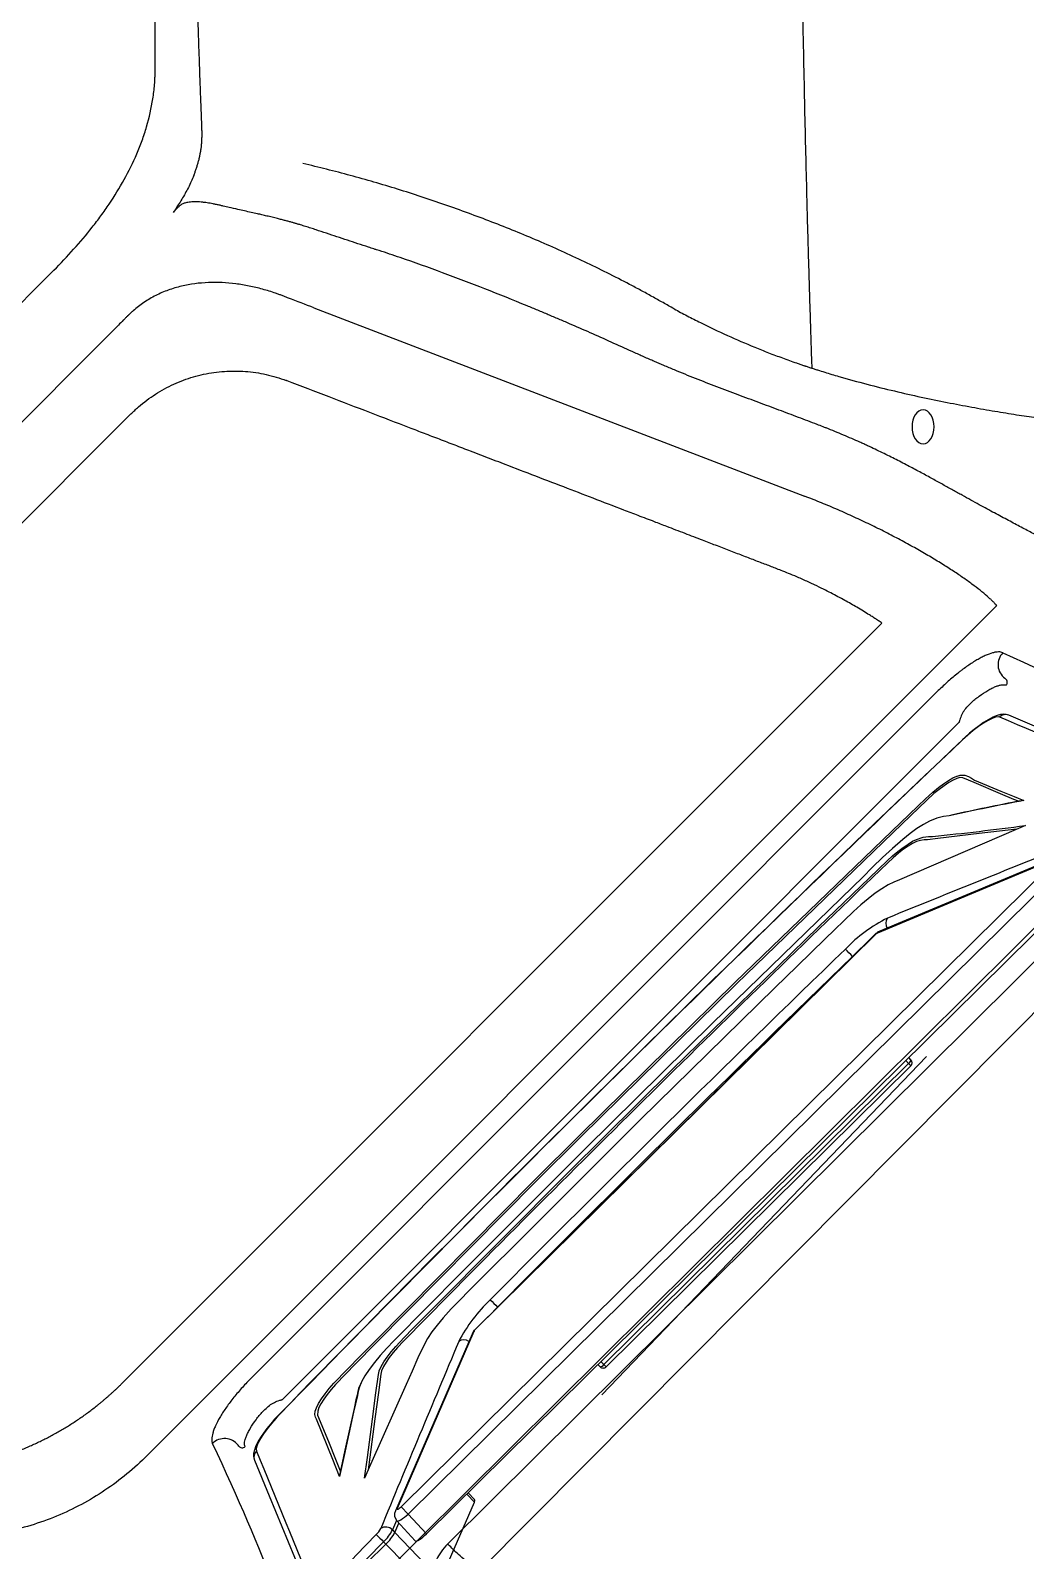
# Model space of a CAD drawing. Extents: x 528 to 612, y 788 to 934.
# Drawn here: x 585.48 to 600.08, y 815.98 to 838.28 of the extents above; entities that cross this region are included whole.
import ezdxf

# ---------------------------------------------------------------- set-up
doc = ezdxf.new("R2010")
doc.units = 0
doc.header["$MEASUREMENT"] = 0
for name, color, linetype in [('1', 4, 'Continuous'), ('BDIM_YELLOW', 2, 'Continuous'), ('Drill', 2, 'Continuous'), ('LIGHT', 1, 'Continuous'), ('Menu', 1, 'Continuous')]:
    doc.layers.add(name, color=color, linetype=linetype)

# ---------------------------------------------------------------- blocks, each defined once
blk = doc.blocks.new('WEIG')
at = {"layer": 'BDIM_YELLOW', "linetype": 'Continuous', "lineweight": 25}
for p, q in [((-0.675, 6.782), (-1.731, 4.159)), ((-0.669, 6.828), (-1.725, 4.206)), ((-0.653, -6.728), (-0.653, 6.727)), ((-0.505, 6.727), (-0.505, -6.728)), ((-0.109, -6.74), (-0.109, 6.74)), ((-1.742, 4.139), (-1.742, -4.139)), ((-1.738, 4.139), (-1.742, 4.139)), ((-1.738, 4.139), (-1.738, -4.139)), ((-1.725, 4.206), (-1.735, 4.18)), ((-1.742, 3.747), (-1.745, 3.661)), ((-1.742, 3.661), (-1.745, 3.661)), ((-0.063, 3.204), (-0.109, 3.204)), ((-0.048, 3.142), (-0.109, 3.142)), ((-0.048, -3.142), (-0.048, 3.142)), ((-0.048, 3.142), (0, 3.142)), ((0, -3.142), (0, 3.142)), ((-0.048, -3.142), (-0.109, -3.142)), ((-0.063, -3.204), (-0.109, -3.204)), ((-0.048, -3.142), (0, -3.142)), ((-1.745, -3.661), (-1.742, -3.744)), ((-1.745, -3.661), (-1.742, -3.661)), ((-1.742, -4.139), (-1.738, -4.139)), ((-1.735, -4.18), (-1.725, -4.206)), ((-1.731, -4.159), (-0.675, -6.782)), ((-1.725, -4.206), (-0.669, -6.828)), ((0.028, -5.882), (-0.109, -5.88)), ((0.055, -5.913), (-0.109, -5.911)), ((0.52, -7.068), (0.055, -5.913)), ((-0.653, -6.728), (-0.505, -6.728)), ((-0.505, -6.728), (-0.109, -6.74)), ((-0.55, -6.915), (-0.153, -6.927)), ((-0.45, -7.053), (-0.505, -6.916)), ((-0.501, -7.053), (-0.45, -7.053)), ((0.52, -7.068), (-0.45, -7.053)), ((-0.421, -7.269), (-0.469, -7.269)), ((-0.421, -8.051), (-0.421, -7.269)), ((0.547, -7.269), (-0.421, -7.269))]:
    blk.add_line(p, q, dxfattribs=at)
at = {"layer": 'BDIM_YELLOW', "linetype": 'Continuous', "lineweight": 25, "flags": 128}
for points in [[(-0.55, 8.636), (-1.076, 8.421), (-2.652, 7.776)], [(-2.652, 7.775), (-2.655, 7.774), (-2.689, 7.755), (-2.718, 7.729), (-2.744, 7.696), (-2.77, 7.652), (-2.796, 7.589), (-2.817, 7.516), (-2.835, 7.439), (-2.849, 7.358), (-2.86, 7.271), (-2.868, 7.182), (-2.873, 7.091), (-2.874, 7.04)], [(-2.726, 7.663), (-2.745, 7.65), (-2.769, 7.619), (-2.791, 7.571), (-2.812, 7.507), (-2.831, 7.431), (-2.846, 7.344), (-2.858, 7.247), (-2.866, 7.145), (-2.871, 7.04)], [(-2.871, 7.04), (-2.874, 7.04), (-2.874, 7.04)], [(-2.551, 6.61), (-2.528, 6.652), (-2.479, 6.703), (-2.429, 6.726), (-2.379, 6.737), (-2.329, 6.751), (-1.94, 6.913), (-1.746, 6.995), (-1.606, 7.055)], [(-1.655, 6.992), (-1.72, 6.964), (-1.916, 6.882), (-2.305, 6.721), (-2.47, 6.653), (-2.47, 6.653), (-2.47, 6.653)], [(-1.33, 6.814), (-1.371, 6.71), (-1.78, 5.665), (-2.061, 4.938), (-2.092, 4.857), (-2.122, 4.769), (-2.148, 4.665), (-2.17, 4.547), (-2.186, 4.417), (-2.198, 4.277), (-2.203, 4.133), (-2.211, 3.556), (-2.214, 2.98), (-2.218, 2.524), (-2.226, -0.234), (-2.218, -2.386), (-2.207, -3.793), (-2.206, -3.978), (-2.203, -4.162), (-2.193, -4.342), (-2.179, -4.477), (-2.161, -4.602), (-2.138, -4.713), (-2.111, -4.806), (-2.034, -5.015), (-1.956, -5.213), (-1.878, -5.411), (-1.41, -6.611), (-1.33, -6.814)], [(-2.537, -6.638), (-2.56, -6.589), (-2.581, -6.524), (-2.599, -6.446), (-2.615, -6.356), (-2.627, -6.258), (-2.635, -6.154), (-2.645, -5.874), (-2.648, -5.592), (-2.651, -5.309), (-2.687, -1.966), (-2.691, -1.03), (-2.686, 2.166), (-2.65, 5.361), (-2.641, 5.892), (-2.639, 6.044), (-2.632, 6.194), (-2.623, 6.296), (-2.61, 6.39), (-2.593, 6.475), (-2.574, 6.548), (-2.552, 6.608), (-2.551, 6.61)], [(-2.47, 6.653), (-2.47, 6.653), (-2.505, 6.623), (-2.528, 6.582), (-2.549, 6.525), (-2.568, 6.456), (-2.584, 6.374), (-2.596, 6.285), (-2.605, 6.187), (-2.61, 6.041), (-2.613, 5.892), (-2.621, 5.36), (-2.657, 2.165), (-2.663, -1.03), (-2.659, -1.966), (-2.622, -5.309), (-2.615, -5.729), (-2.613, -5.94), (-2.607, -6.149), (-2.6, -6.247), (-2.589, -6.342), (-2.574, -6.426), (-2.556, -6.502), (-2.536, -6.562), (-2.513, -6.61), (-2.47, -6.653), (-2.47, -6.653)], [(-1.379, 6.688), (-1.536, 6.486), (-1.723, 6.246), (-2.096, 5.768), (-2.19, 5.646), (-2.222, 5.608), (-2.254, 5.567), (-2.285, 5.509), (-2.305, 5.451), (-2.323, 5.378), (-2.337, 5.297), (-2.348, 5.204), (-2.356, 5.102), (-2.358, 4.993), (-2.358, 4.993), (-2.358, 4.993)], [(-2.205, 6.137), (-2.216, 6.12), (-2.267, 6.049), (-2.317, 5.965), (-2.364, 5.855), (-2.391, 5.761), (-2.415, 5.65), (-2.434, 5.525), (-2.448, 5.388), (-2.46, 5.192), (-2.466, 4.992), (-2.468, 4.788), (-2.468, 4.585), (-2.469, 4.382), (-2.492, 1.507), (-2.493, -1.104), (-2.477, -3.715), (-2.461, -5.093), (-2.457, -5.239), (-2.449, -5.383), (-2.435, -5.518), (-2.416, -5.644), (-2.393, -5.755), (-2.366, -5.849), (-2.359, -5.866)], [(-2.295, -5.557), (-2.297, -5.554), (-2.323, -5.486), (-2.343, -5.413), (-2.359, -5.327), (-2.372, -5.232), (-2.381, -5.13), (-2.39, -4.949), (-2.393, -4.765), (-2.394, -4.579), (-2.395, -4.395), (-2.421, -1.512), (-2.424, 0.609), (-2.405, 3.608), (-2.392, 4.648), (-2.387, 5.008), (-2.382, 5.113), (-2.374, 5.215), (-2.362, 5.31), (-2.346, 5.397), (-2.328, 5.472), (-2.306, 5.534), (-2.261, 5.624), (-2.214, 5.688), (-2.172, 5.733)], [(-2.358, -4.993), (-2.358, -4.993), (-2.355, -5.123), (-2.347, -5.219), (-2.335, -5.312), (-2.32, -5.392), (-2.301, -5.463), (-2.276, -5.528), (-2.247, -5.573), (-2.082, -5.785), (-1.842, -6.093), (-1.494, -6.54), (-1.38, -6.688)], [(-1.33, -6.814), (-1.517, -6.569), (-1.864, -6.122), (-2.103, -5.814), (-2.268, -5.601), (-2.295, -5.557)], [(-2.359, -5.866), (-2.334, -5.925), (-2.301, -5.983), (-2.267, -6.034), (-2.13, -6.248), (-1.779, -6.792), (-1.606, -7.055)], [(-2.357, -5.878), (-2.351, -5.897), (-2.327, -5.949), (-2.303, -5.991), (-2.274, -6.035), (-2.234, -6.096), (-2.164, -6.205), (-1.826, -6.73), (-1.631, -7.027)], [(0.055, -5.913), (0.042, -5.89), (0.028, -5.882)], [(-1.606, -7.055), (-1.849, -6.951), (-2.439, -6.706), (-2.472, -6.694), (-2.505, -6.677), (-2.537, -6.638)], [(-2.47, -6.653), (-2.47, -6.653), (-2.083, -6.812), (-1.825, -6.92), (-1.654, -6.992)], [(-2.874, -7.04), (-2.874, -7.053), (-2.87, -7.145), (-2.863, -7.234), (-2.854, -7.321), (-2.841, -7.403), (-2.826, -7.48), (-2.808, -7.551), (-2.786, -7.615), (-2.758, -7.674), (-2.729, -7.718), (-2.699, -7.747), (-2.666, -7.769), (-2.651, -7.775)], [(-2.871, -7.04), (-2.874, -7.04), (-2.874, -7.04)], [(-2.871, -7.04), (-2.868, -7.119), (-2.861, -7.222), (-2.85, -7.32), (-2.835, -7.41), (-2.817, -7.489), (-2.797, -7.556), (-2.775, -7.608), (-2.751, -7.644), (-2.726, -7.663)], [(-2.652, -7.776), (-2.127, -7.991), (-0.55, -8.636)]]:
    blk.add_lwpolyline(points, dxfattribs=at)
at = {"layer": 'BDIM_YELLOW', "linetype": 'Continuous', "lineweight": 25}
for centre, radius, start, end in [((-2.606, 7.664), 0.121, 112.5974, 180.7823), ((356.19, 0), 359.133, 178.87671, 181.12329), ((356.192, 0), 359.132, 178.87669, 181.12331), ((30.993, -14.852), 39.276, 146.0979, 147.6967), ((50.882, -27.605), 62.905, 146.59636, 147.54867), ((-1.52, 6.964), 0.125, 133.5213, 150.9652), ((-34.999, 32.189), 42.161, 321.1334, 322.9969), ((332.554, 0), 334.949, 179.14592, 180.85408), ((0.401, 3.715), 2.297, 162.1283, 181.3239), ((-1.656, 4.443), 0.131, 189.9555, 258.7397), ((-1.617, 4.139), 0.125, 160.7197, 180), ((-1.655, 4.152), 0.0846, 160.8888, 189.2094), ((-1.297, 3.985), 0.468, 158.1199, 160.7724), ((-1.64, 4.172), 0.0914, 158.2262, 188.0451), ((357.222, 0), 359.136, 179.41573, 180.58427), ((-2.037, -21.25), 24.912, 89.3278, 89.6743), ((357.226, 0), 358.989, 179.4157, 180.5843), ((-0.063, 3.142), 0.0625, 0, 90), ((-0.126, 3.157), 0.0795, 349.2818, 36.8909), ((-0.063, -3.142), 0.0625, 270, 0), ((-0.126, -3.157), 0.0795, 323.1118, 10.7165), ((0.365, -3.721), 2.261, 178.5195, 198.0283), ((-2.037, 21.32), 24.982, 270.3258, 270.6712), ((-1.617, -4.139), 0.125, 180, 199.2803), ((-1.655, -4.152), 0.0845, 170.7767, 199.2377), ((-1.297, -3.985), 0.467, 199.2276, 201.8844), ((-1.64, -4.172), 0.0914, 171.9549, 201.7734), ((-1.656, -4.443), 0.131, 101.2615, 170.0439), ((-0.585, -6.794), 0.0913, 171.9528, 201.77), ((-0.551, -6.79), 0.124, 198.0836, 270.5594), ((-1.523, -6.967), 0.121, 208.8807, 226.6901), ((-0.503, -7.189), 0.136, 88.8864, 169.429), ((-1.123, -7.253), 0.654, 358.5774, 17.8407), ((-1.076, -7.247), 0.655, 358.049, 17.2396), ((-0.949, -7.267), 0.329, 359.1757, 18.3636), ((-0.76, 5.19), 12.463, 270.6437, 271.3362), ((358.556, 0.003), 359.25, 181.16031, 181.34008), ((359.088, 0.014), 359.631, 181.16041, 181.33992), ((-2.606, -7.665), 0.121, 179.2014, 247.4195)]:
    blk.add_arc(centre, radius, start, end, dxfattribs=at)
for centre, major_axis, ratio, start_param, end_param in [((318.368, 0), (-910.219, -329.734), 0.126611, 5.02422, 5.026684), ((336.133, 0), (-317.661, -277.901), 0.666132, 5.342658, 5.350514), ((336.133, 0), (-317.661, 277.901), 0.666132, 0.932672, 0.940527), ((-0.668, -6.727), (0, -0.0625), 0.232392, 5.759557, 7.853424), ((-0.546, -6.727), (-0.004, -0.187), 0.221083, 6.279441, 7.85837), ((-0.153, -6.74), (0, -0.188), 0.232392, 6.275961, 7.853424), ((336.147, 0.108), (-317.583, 277.807), 0.666037, 0.940153, 0.94055), ((318.368, 0), (-910.219, 329.734), 0.126611, 1.256501, 1.258965)]:
    blk.add_ellipse(centre, major_axis=major_axis, ratio=ratio, start_param=start_param, end_param=end_param, dxfattribs=at)
blk = doc.blocks.new('2018 LL Filter Lid')
at = {"layer": '1', "linetype": 'Continuous', "lineweight": 25}
for p, q in [((-6.876, -0.05), (6.876, 0.05)), ((-6.89, -0.561), (6.916, -0.561)), ((-8.498, -0.912), (8.524, -0.912))]:
    blk.add_line(p, q, dxfattribs=at)
for points, knots in [([(-7.358, 0.117), (-7.509, 0.973), (-7.66, 1.829), (-7.849, 2.899), (-7.887, 3.113), (-7.943, 3.434), (-7.962, 3.541), (-8, 3.755), (-8.019, 3.861), (-8.042, 3.995), (-8.047, 4.022), (-8.054, 4.062), (-8.056, 4.075), (-8.061, 4.102), (-8.064, 4.116), (-8.07, 4.156), (-8.073, 4.183), (-8.074, 4.237), (-8.074, 4.264), (-8.069, 4.317), (-8.065, 4.344), (-8.056, 4.384), (-8.052, 4.397), (-8.045, 4.423), (-8.041, 4.436), (-8.018, 4.499), (-7.994, 4.547), (-7.949, 4.615), (-7.932, 4.637), (-7.906, 4.667), (-7.897, 4.677), (-7.878, 4.696), (-7.868, 4.706), (-7.84, 4.734), (-7.821, 4.753), (-7.783, 4.791), (-7.764, 4.81), (-7.669, 4.905), (-7.593, 4.981), (-7.212, 5.362), (-6.908, 5.666), (-6.3, 6.274), (-5.995, 6.578), (-5.615, 6.959), (-5.539, 7.035), (-5.444, 7.13), (-5.425, 7.149), (-5.387, 7.187), (-5.368, 7.206), (-5.34, 7.234), (-5.33, 7.244), (-5.311, 7.263), (-5.301, 7.272), (-5.271, 7.299), (-5.25, 7.315), (-5.216, 7.338), (-5.205, 7.346), (-5.182, 7.359), (-5.17, 7.366), (-5.134, 7.385), (-5.11, 7.396), (-5.06, 7.415), (-5.034, 7.423), (-4.982, 7.435), (-4.955, 7.44), (-4.915, 7.445), (-4.902, 7.446), (-4.875, 7.447), (-4.862, 7.447), (-4.822, 7.447), (-4.795, 7.447), (-4.715, 7.447), (-4.661, 7.447), (-4.394, 7.447), (-4.18, 7.447), (-3.752, 7.447), (-3.538, 7.447), (-1.614, 7.447), (0.097, 7.447), (2.236, 7.447), (2.664, 7.447), (3.52, 7.447), (3.947, 7.447), (4.482, 7.447), (4.589, 7.447), (4.749, 7.447), (4.803, 7.447), (4.87, 7.447), (4.883, 7.447), (4.91, 7.447), (4.923, 7.446), (4.95, 7.444), (4.963, 7.442), (4.99, 7.438), (5.003, 7.436), (5.068, 7.422), (5.118, 7.405), (5.178, 7.376), (5.19, 7.37), (5.213, 7.357), (5.225, 7.35), (5.258, 7.328), (5.28, 7.312), (5.31, 7.287), (5.32, 7.278), (5.34, 7.26), (5.349, 7.251), (5.378, 7.223), (5.397, 7.204), (5.453, 7.147), (5.491, 7.109), (5.832, 6.768), (6.135, 6.465), (6.438, 6.162)], [0, 0, 0, 0, 0.125, 0.125, 0.15625, 0.15625, 0.171875, 0.171875, 0.1875, 0.1875, 0.191406, 0.191406, 0.193359, 0.193359, 0.195312, 0.195312, 0.199219, 0.199219, 0.203125, 0.203125, 0.207031, 0.207031, 0.208984, 0.208984, 0.210937, 0.210937, 0.21875, 0.21875, 0.222656, 0.222656, 0.224609, 0.224609, 0.226562, 0.226562, 0.230469, 0.230469, 0.234375, 0.234375, 0.25, 0.25, 0.3125, 0.3125, 0.375, 0.375, 0.390625, 0.390625, 0.394531, 0.394531, 0.398437, 0.398437, 0.400391, 0.400391, 0.402344, 0.402344, 0.40625, 0.40625, 0.408203, 0.408203, 0.410156, 0.410156, 0.414062, 0.414062, 0.417969, 0.417969, 0.421875, 0.421875, 0.423828, 0.423828, 0.425781, 0.425781, 0.429687, 0.429687, 0.4375, 0.4375, 0.46875, 0.46875, 0.5, 0.5, 0.75, 0.75, 0.8125, 0.8125, 0.875, 0.875, 0.890625, 0.890625, 0.898437, 0.898437, 0.900391, 0.900391, 0.902344, 0.902344, 0.904297, 0.904297, 0.90625, 0.90625, 0.914062, 0.914062, 0.916016, 0.916016, 0.917969, 0.917969, 0.921875, 0.921875, 0.923828, 0.923828, 0.925781, 0.925781, 0.929687, 0.929687, 0.9375, 0.9375, 1, 1, 1, 1]), ([(6.269, 5.994), (5.95, 6.313), (5.631, 6.632), (5.292, 6.971), (5.262, 7), (5.227, 7.035), (5.213, 7.05), (5.205, 7.058), (5.203, 7.06), (5.198, 7.065), (5.195, 7.068), (5.188, 7.075), (5.183, 7.08), (5.178, 7.089), (5.177, 7.091), (5.174, 7.097), (5.173, 7.1), (5.167, 7.114), (5.161, 7.126), (5.14, 7.158), (5.124, 7.177), (5.097, 7.205), (5.087, 7.213), (5.066, 7.229), (5.056, 7.237), (5.033, 7.25), (5.022, 7.257), (4.998, 7.268), (4.986, 7.273), (4.961, 7.281), (4.949, 7.285), (4.93, 7.289), (4.923, 7.291), (4.91, 7.293), (4.904, 7.294), (4.885, 7.296), (4.872, 7.296), (4.846, 7.296), (4.833, 7.296), (4.717, 7.297), (4.615, 7.296), (4.409, 7.296), (4.306, 7.296), (3.38, 7.296), (2.558, 7.296), (0.089, 7.296), (-1.556, 7.296), (-3.613, 7.296), (-4.025, 7.296), (-4.539, 7.296), (-4.642, 7.296), (-4.771, 7.296), (-4.796, 7.296), (-4.835, 7.296), (-4.848, 7.297), (-4.867, 7.295), (-4.873, 7.295), (-4.886, 7.293), (-4.892, 7.292), (-4.911, 7.288), (-4.924, 7.284), (-4.949, 7.276), (-4.961, 7.272), (-4.998, 7.256), (-5.021, 7.243), (-5.053, 7.22), (-5.063, 7.211), (-5.082, 7.193), (-5.091, 7.184), (-5.117, 7.154), (-5.131, 7.132), (-5.145, 7.104), (-5.146, 7.101), (-5.149, 7.095), (-5.151, 7.092), (-5.156, 7.083), (-5.159, 7.077), (-5.166, 7.07), (-5.168, 7.067), (-5.173, 7.063), (-5.175, 7.06), (-5.183, 7.054), (-5.187, 7.049), (-5.202, 7.035), (-5.211, 7.026), (-5.229, 7.007), (-5.239, 6.998), (-5.267, 6.97), (-5.285, 6.951), (-5.323, 6.913), (-5.379, 6.857), (-5.734, 6.502), (-6.071, 6.166), (-6.669, 5.567), (-6.968, 5.268), (-7.342, 4.894), (-7.417, 4.819), (-7.529, 4.707), (-7.567, 4.67), (-7.623, 4.614), (-7.642, 4.595), (-7.67, 4.567), (-7.679, 4.557), (-7.698, 4.539), (-7.707, 4.529), (-7.722, 4.516), (-7.727, 4.512), (-7.736, 4.503), (-7.741, 4.498), (-7.755, 4.484), (-7.763, 4.474), (-7.787, 4.442), (-7.801, 4.419), (-7.817, 4.383), (-7.822, 4.371), (-7.83, 4.345), (-7.833, 4.332), (-7.841, 4.293), (-7.843, 4.267), (-7.841, 4.228), (-7.84, 4.214), (-7.837, 4.195), (-7.836, 4.188), (-7.833, 4.175), (-7.832, 4.169), (-7.827, 4.149), (-7.825, 4.136), (-7.82, 4.11), (-7.818, 4.097), (-7.811, 4.058), (-7.806, 4.032), (-7.797, 3.979), (-7.793, 3.953), (-7.77, 3.822), (-7.751, 3.718), (-7.714, 3.508), (-7.696, 3.404), (-7.64, 3.089), (-7.603, 2.88), (-7.419, 1.833), (-7.271, 0.996), (-7.123, 0.159)], [0, 0, 0, 0, 0.0625, 0.0625, 0.066406, 0.068359, 0.069336, 0.069336, 0.069824, 0.069824, 0.070313, 0.070313, 0.071289, 0.071289, 0.071777, 0.071777, 0.072266, 0.072266, 0.074219, 0.074219, 0.078125, 0.078125, 0.080078, 0.080078, 0.082031, 0.082031, 0.083984, 0.083984, 0.085937, 0.085937, 0.087891, 0.087891, 0.088867, 0.088867, 0.089844, 0.089844, 0.091797, 0.091797, 0.09375, 0.09375, 0.109375, 0.109375, 0.125, 0.125, 0.25, 0.25, 0.5, 0.5, 0.5625, 0.5625, 0.578125, 0.578125, 0.582031, 0.582031, 0.583984, 0.583984, 0.584961, 0.584961, 0.585937, 0.585937, 0.587891, 0.587891, 0.589844, 0.589844, 0.59375, 0.59375, 0.595703, 0.595703, 0.597656, 0.597656, 0.601562, 0.601562, 0.602051, 0.602051, 0.602539, 0.602539, 0.603516, 0.603516, 0.604004, 0.604004, 0.604492, 0.604492, 0.605469, 0.605469, 0.607422, 0.607422, 0.609375, 0.609375, 0.613281, 0.613281, 0.617187, 0.625, 0.6875, 0.6875, 0.75, 0.75, 0.765625, 0.765625, 0.773437, 0.773437, 0.777344, 0.777344, 0.779297, 0.779297, 0.78125, 0.78125, 0.782227, 0.782227, 0.783203, 0.783203, 0.785156, 0.785156, 0.789062, 0.789062, 0.791016, 0.791016, 0.792969, 0.792969, 0.796875, 0.796875, 0.798828, 0.798828, 0.799805, 0.799805, 0.800781, 0.800781, 0.802734, 0.802734, 0.804687, 0.804687, 0.808594, 0.808594, 0.8125, 0.8125, 0.828125, 0.828125, 0.84375, 0.84375, 0.875, 0.875, 1, 1, 1, 1]), ([(-6.85, 0.052), (-6.99, 0.849), (-7.131, 1.646), (-7.342, 2.842), (-7.412, 3.24), (-7.5, 3.738), (-7.517, 3.838), (-7.544, 3.987), (-7.552, 4.037), (-7.563, 4.099), (-7.566, 4.112), (-7.569, 4.137), (-7.571, 4.149), (-7.571, 4.175), (-7.571, 4.187), (-7.569, 4.213), (-7.567, 4.226), (-7.559, 4.263), (-7.551, 4.287), (-7.536, 4.322), (-7.53, 4.334), (-7.516, 4.355), (-7.509, 4.366), (-7.494, 4.386), (-7.485, 4.396), (-7.467, 4.414), (-7.458, 4.423), (-7.431, 4.45), (-7.413, 4.468), (-7.322, 4.559), (-7.249, 4.632), (-6.885, 4.996), (-6.594, 5.287), (-6.012, 5.869), (-5.721, 6.16), (-5.394, 6.487), (-5.358, 6.524), (-5.312, 6.569), (-5.303, 6.578), (-5.289, 6.592), (-5.285, 6.597), (-5.278, 6.603), (-5.276, 6.605), (-5.271, 6.61), (-5.268, 6.612), (-5.26, 6.617), (-5.255, 6.621), (-5.244, 6.628), (-5.238, 6.631), (-5.221, 6.64), (-5.209, 6.644), (-5.184, 6.653), (-5.172, 6.656), (-5.147, 6.662), (-5.134, 6.664), (-5.109, 6.667), (-5.096, 6.667), (-5.071, 6.668), (-5.058, 6.668), (-4.995, 6.668), (-4.944, 6.668), (-4.691, 6.668), (-4.488, 6.668), (-3.88, 6.668), (-3.475, 6.668), (-1.448, 6.668), (0.174, 6.668), (2.606, 6.668), (3.417, 6.668), (4.431, 6.668), (4.633, 6.668), (4.887, 6.668), (4.938, 6.668), (5.014, 6.668), (5.039, 6.668), (5.077, 6.668), (5.09, 6.668), (5.115, 6.668), (5.128, 6.667), (5.165, 6.664), (5.19, 6.659), (5.22, 6.65), (5.226, 6.648), (5.238, 6.643), (5.244, 6.64), (5.262, 6.632), (5.273, 6.626), (5.289, 6.616), (5.294, 6.612), (5.303, 6.604), (5.308, 6.6), (5.321, 6.587), (5.33, 6.578), (5.356, 6.551), (5.374, 6.534), (5.674, 6.234), (5.956, 5.952), (6.238, 5.67)], [0, 0, 0, 0, 0.125, 0.125, 0.1875, 0.1875, 0.203125, 0.203125, 0.210937, 0.210937, 0.212891, 0.212891, 0.214844, 0.214844, 0.216797, 0.216797, 0.21875, 0.21875, 0.222656, 0.222656, 0.224609, 0.224609, 0.226562, 0.226562, 0.228516, 0.228516, 0.230469, 0.230469, 0.234375, 0.234375, 0.25, 0.25, 0.3125, 0.3125, 0.375, 0.375, 0.382812, 0.382812, 0.384766, 0.384766, 0.385742, 0.385742, 0.38623, 0.38623, 0.386719, 0.386719, 0.387695, 0.387695, 0.388672, 0.388672, 0.390625, 0.390625, 0.392578, 0.392578, 0.394531, 0.394531, 0.396484, 0.396484, 0.398437, 0.398437, 0.40625, 0.40625, 0.4375, 0.4375, 0.5, 0.5, 0.75, 0.75, 0.875, 0.875, 0.90625, 0.90625, 0.914063, 0.914063, 0.917969, 0.917969, 0.919922, 0.919922, 0.921875, 0.921875, 0.925781, 0.925781, 0.926758, 0.926758, 0.927734, 0.927734, 0.929688, 0.929688, 0.930664, 0.930664, 0.931641, 0.931641, 0.933594, 0.933594, 0.9375, 0.9375, 1, 1, 1, 1]), ([(6.916, -0.561), (6.968, -0.561), (7.019, -0.556), (7.114, -0.54), (7.157, -0.528), (7.194, -0.514)], [0, 0, 0, 0, 0.5, 0.5, 1, 1, 1, 1])]:
    blk.add_open_spline(points, degree=3, knots=knots, dxfattribs=at)
blk.add_open_spline([(6.878, 0.043), (6.916, -0.087), (6.878, 0.043), (6.916, -0.352), (6.916, -0.483), (6.916, -0.535), (6.916, -0.561)], degree=3, dxfattribs=at)
blk = doc.blocks.new('2018 FLASH')
at = {"layer": '1', "linetype": 'Continuous', "lineweight": 25}
for p, q in [((57.857, 29.843), (53.758, 25.744)), ((61.675, 29.291), (68.875, 26.529)), ((54.635, 24.867), (58.734, 28.966)), ((55.377, 24.124), (58.988, 27.735)), ((71.53, 24.761), (70.821, 24.052)), ((71.694, 24.924), (71.53, 24.761)), ((69.08, 23.738), (70.01, 24.669)), ((69.794, 23.024), (70.821, 24.052)), ((71.812, 23.859), (71.824, 23.85)), ((58.871, 13.53), (69.08, 23.738)), ((60.742, 13.583), (70.837, 23.678)), ((71.139, 23.209), (61.211, 13.281)), ((59.229, 12.459), (69.794, 23.024)), ((60.57, 12.595), (60.561, 12.608))]:
    blk.add_line(p, q, dxfattribs=at)
for centre, radius, start, end in [((71.964, 24.058), 0.251, 135.6124, 232.5361), ((71.786, 23.8), 0.0627, 315.6124, 52.5408), ((60.362, 12.456), 0.251, 37.4639, 134.3876), ((60.62, 12.634), 0.0627, 217.4592, 314.3876)]:
    blk.add_arc(centre, radius, start, end, dxfattribs=at)
for centre, major_axis, start_param, end_param in [((-11.01, 84.019), (87.337, -61.039), 5.993439, 6.080707), ((0.401, 95.43), (-61.039, 87.337), 3.344071, 3.431339)]:
    blk.add_ellipse(centre, major_axis=major_axis, ratio=0.051723, start_param=start_param, end_param=end_param, dxfattribs=at)
for points, knots in [([(68.883, 51.032), (68.882, 51.007), (68.881, 50.957), (68.879, 50.882), (68.877, 50.805), (68.875, 50.727), (68.873, 50.648), (68.872, 50.568), (68.87, 50.487), (68.868, 50.405), (68.866, 50.322), (68.864, 50.238), (68.862, 50.152), (68.86, 50.065), (68.858, 49.978), (68.856, 49.889), (68.854, 49.799), (68.852, 49.708), (68.85, 49.615), (68.848, 49.522), (68.847, 49.427), (68.845, 49.332), (68.843, 49.235), (68.841, 49.136), (68.839, 49.037), (68.837, 48.937), (68.835, 48.835), (68.833, 48.732), (68.831, 48.628), (68.83, 48.523), (68.825, 48.256), (68.818, 47.805), (68.808, 47.143), (68.799, 46.409), (68.791, 45.654), (68.785, 44.901), (68.78, 44.173), (68.776, 43.44), (68.773, 42.489), (68.772, 41.25), (68.776, 39.777), (68.785, 38.248), (68.796, 37.007), (68.808, 36.002), (68.818, 35.268), (68.829, 34.541), (68.842, 33.796), (68.856, 33.051), (68.871, 32.324), (68.886, 31.654), (68.899, 31.162), (68.907, 30.829), (68.912, 30.636), (68.917, 30.446), (68.922, 30.26), (68.928, 30.076), (68.933, 29.896), (68.938, 29.718), (68.943, 29.544), (68.948, 29.373), (68.954, 29.205), (68.959, 29.039), (68.964, 28.877), (68.969, 28.718), (68.974, 28.561), (68.978, 28.459), (68.98, 28.407)], [0, 0, 0, 0, 0.003715, 0.007471, 0.01127, 0.015111, 0.018994, 0.02292, 0.026888, 0.030899, 0.034953, 0.03905, 0.043189, 0.047371, 0.051597, 0.055865, 0.060175, 0.064529, 0.068925, 0.073364, 0.077845, 0.08237, 0.086937, 0.091547, 0.096199, 0.100894, 0.105632, 0.110413, 0.115236, 0.120102, 0.125011, 0.152077, 0.181934, 0.21458, 0.250014, 0.281273, 0.312526, 0.343774, 0.375017, 0.433312, 0.500001, 0.559734, 0.624983, 0.656228, 0.687476, 0.718728, 0.749987, 0.784372, 0.816667, 0.846873, 0.87499, 0.884034, 0.892976, 0.901817, 0.910557, 0.919195, 0.927731, 0.936167, 0.944501, 0.952733, 0.960864, 0.968894, 0.976822, 0.984648, 0.992374, 1, 1, 1, 1]), ([(60.031, 31.913), (60.029, 31.959), (60.026, 32.05), (60.021, 32.181), (60.016, 32.304), (60.012, 32.418), (60.005, 32.598), (59.997, 32.84), (59.988, 33.087), (59.982, 33.268), (59.978, 33.39), (59.975, 33.51), (59.971, 33.628), (59.968, 33.745), (59.964, 33.86), (59.961, 33.973), (59.958, 34.085), (59.955, 34.195), (59.953, 34.303), (59.951, 34.375), (59.95, 34.41)], [0, 0, 0, 0, 0.057128, 0.110742, 0.160841, 0.207426, 0.250498, 0.380983, 0.500676, 0.550111, 0.598727, 0.646525, 0.693511, 0.739687, 0.785058, 0.829629, 0.873404, 0.916387, 0.958584, 1, 1, 1, 1]), ([(57.857, 29.843), (57.957, 29.943), (58.054, 30.045), (58.242, 30.255), (58.333, 30.362), (58.464, 30.528), (58.506, 30.584), (58.59, 30.698), (58.63, 30.756), (58.748, 30.931), (58.822, 31.051), (58.958, 31.296), (59.02, 31.421), (59.103, 31.615), (59.128, 31.68), (59.165, 31.78), (59.176, 31.813), (59.198, 31.881), (59.209, 31.914), (59.258, 32.083), (59.289, 32.22), (59.321, 32.427), (59.329, 32.496), (59.338, 32.601), (59.34, 32.636), (59.342, 32.689), (59.343, 32.715), (59.344, 32.742), (59.344, 32.759), (59.344, 32.768), (59.344, 32.777)], [0, 0, 0, 0, 0.125, 0.125, 0.25, 0.25, 0.3125, 0.3125, 0.375, 0.375, 0.5, 0.5, 0.625, 0.625, 0.6875, 0.6875, 0.71875, 0.71875, 0.75, 0.75, 0.875, 0.875, 0.9375, 0.9375, 0.96875, 0.96875, 0.984375, 0.992188, 0.992188, 1, 1, 1, 1]), ([(60.021, 31.636), (60.022, 31.645), (60.024, 31.663), (60.026, 31.691), (60.028, 31.718), (60.03, 31.746), (60.031, 31.773), (60.032, 31.801), (60.032, 31.829), (60.032, 31.857), (60.032, 31.885), (60.031, 31.904), (60.031, 31.913)], [0, 0, 0, 0, 0.099007, 0.198334, 0.297944, 0.397802, 0.497871, 0.598111, 0.698483, 0.798949, 0.899468, 1, 1, 1, 1]), ([(59.91, 31.231), (59.914, 31.239), (59.92, 31.256), (59.932, 31.289), (59.947, 31.33), (59.963, 31.38), (59.978, 31.431), (59.989, 31.473), (59.996, 31.503), (59.999, 31.52), (60.002, 31.533), (60.004, 31.544), (60.006, 31.551), (60.007, 31.555), (60.007, 31.558), (60.007, 31.559), (60.008, 31.56), (60.008, 31.56), (60.008, 31.562), (60.009, 31.566), (60.01, 31.574), (60.015, 31.597), (60.018, 31.619), (60.021, 31.636)], [0, 0, 0, 0, 0.0625, 0.125, 0.25, 0.375, 0.5, 0.625, 0.6875, 0.71875, 0.75, 0.78125, 0.796875, 0.804688, 0.8125, 0.813477, 0.814453, 0.816406, 0.820312, 0.828125, 0.84375, 0.875, 1, 1, 1, 1]), ([(59.91, 31.231), (59.899, 31.202), (59.861, 31.113), (59.787, 30.968), (59.695, 30.817), (59.633, 30.726), (59.607, 30.689)], [0.2202981, 0.2202981, 0.2202981, 0.2202981, 0.25, 0.3125, 0.375, 0.417514, 0.417514, 0.417514, 0.417514]), ([(66.959, 29.277), (66.905, 29.307), (66.851, 29.337), (66.743, 29.398), (66.689, 29.428), (66.58, 29.488), (66.526, 29.518), (66.417, 29.577), (66.362, 29.606), (66.198, 29.693), (66.088, 29.749), (65.866, 29.86), (65.755, 29.914), (65.42, 30.074), (65.195, 30.175), (64.741, 30.37), (64.514, 30.462), (64.056, 30.639), (63.826, 30.723), (63.365, 30.883), (63.134, 30.96), (62.671, 31.103), (62.44, 31.17), (61.976, 31.296), (61.744, 31.354), (61.513, 31.408)], [0, 0, 0, 0, 0.03125, 0.03125, 0.0625, 0.0625, 0.09375, 0.09375, 0.125, 0.125, 0.1875, 0.1875, 0.25, 0.25, 0.375, 0.375, 0.5, 0.5, 0.625, 0.625, 0.75, 0.75, 0.875, 0.875, 1, 1, 1, 1]), ([(61.433, 30.521), (61.427, 30.523), (61.414, 30.527), (61.394, 30.532), (61.374, 30.538), (61.352, 30.544), (61.329, 30.551), (61.305, 30.557), (61.28, 30.564), (61.254, 30.571), (61.227, 30.578), (61.199, 30.585), (61.171, 30.593), (61.124, 30.604), (61.062, 30.62), (60.985, 30.638), (60.913, 30.655), (60.836, 30.673), (60.751, 30.692), (60.655, 30.713), (60.547, 30.738), (60.442, 30.761), (60.355, 30.781), (60.294, 30.796), (60.244, 30.806), (60.196, 30.816), (60.151, 30.825), (60.108, 30.832), (60.064, 30.838), (60.017, 30.843), (59.969, 30.846), (59.923, 30.847), (59.881, 30.845), (59.843, 30.842), (59.81, 30.836), (59.782, 30.829), (59.759, 30.821), (59.74, 30.812), (59.724, 30.802), (59.71, 30.792), (59.697, 30.781), (59.683, 30.769), (59.668, 30.755), (59.654, 30.741), (59.639, 30.725), (59.623, 30.708), (59.612, 30.696), (59.607, 30.689)], [0, 0, 0, 0, 0.0082791, 0.0169649, 0.0260519, 0.0355344, 0.0454064, 0.0556618, 0.066295, 0.0773025, 0.0886832, 0.1004334, 0.1125458, 0.1250082, 0.1590621, 0.1911816, 0.2214683, 0.2500069, 0.2893516, 0.330987, 0.3749993, 0.4342316, 0.475856, 0.4999782, 0.5267084, 0.5525712, 0.5775683, 0.6017032, 0.6249799, 0.6566294, 0.6879924, 0.7190969, 0.749975, 0.7797004, 0.8070762, 0.8320798, 0.8547061, 0.8749805, 0.8888374, 0.9026233, 0.9163696, 0.9301084, 0.9438774, 0.9577149, 0.9716578, 0.9857416, 1, 1, 1, 1]), ([(62.574, 30.149), (62.566, 30.152), (62.533, 30.162), (62.448, 30.19), (62.319, 30.232), (62.165, 30.283), (62.011, 30.334), (61.858, 30.385), (61.73, 30.427), (61.628, 30.461), (61.552, 30.485), (61.487, 30.505), (61.447, 30.517), (61.433, 30.521)], [0.73717967, 0.73717967, 0.73717967, 0.73717967, 0.73828125, 0.7421875, 0.75, 0.7578125, 0.765625, 0.7734375, 0.78125, 0.78515625, 0.7890625, 0.79296875, 0.79513598, 0.79513598, 0.79513598, 0.79513598]), ([(66.649, 28.514), (66.637, 28.519), (66.612, 28.53), (66.562, 28.552), (66.472, 28.592), (66.293, 28.672), (66.038, 28.788), (65.73, 28.926), (65.474, 29.037), (65.294, 29.115), (65.191, 29.158), (65.088, 29.202), (64.959, 29.256), (64.649, 29.384), (64.184, 29.571), (63.563, 29.809), (63.097, 29.976), (62.785, 30.081), (62.669, 30.119), (62.598, 30.142), (62.579, 30.148), (62.574, 30.149)], [0.531427, 0.531427, 0.531427, 0.531427, 0.5332031, 0.5351562, 0.5390625, 0.546875, 0.5625, 0.578125, 0.59375, 0.6015625, 0.6054688, 0.609375, 0.6171875, 0.625, 0.65625, 0.6875, 0.71875, 0.7265625, 0.734375, 0.7363281, 0.7371797, 0.7371797, 0.7371797, 0.7371797]), ([(61.675, 29.291), (61.55, 29.339), (61.41, 29.393), (61.261, 29.45), (61.23, 29.462), (61.207, 29.471), (61.183, 29.48), (61.152, 29.491), (61.065, 29.522), (60.921, 29.567), (60.726, 29.614), (60.461, 29.657), (60.126, 29.674), (59.793, 29.631), (59.536, 29.555), (59.351, 29.476), (59.177, 29.374), (59.057, 29.282), (58.985, 29.217), (58.961, 29.193), (58.947, 29.179), (58.933, 29.165), (58.909, 29.142), (58.841, 29.073), (58.782, 29.014), (58.734, 28.966)], [0, 0, 0, 0, 0.125, 0.140625, 0.148438, 0.15625, 0.164062, 0.171875, 0.1875, 0.25, 0.3125, 0.375, 0.5, 0.625, 0.6875, 0.75, 0.8125, 0.875, 0.890625, 0.90332, 0.90625, 0.90918, 0.921875, 0.9375, 1, 1, 1, 1]), ([(66.959, 29.277), (67.023, 29.242), (67.152, 29.174), (67.411, 29.041), (67.74, 28.885), (68.074, 28.741), (68.345, 28.633), (68.549, 28.556), (68.703, 28.501), (68.806, 28.465), (68.845, 28.452), (68.871, 28.443), (68.881, 28.44), (68.887, 28.438), (68.888, 28.438)], [0.6985167, 0.6985167, 0.6985167, 0.6985167, 0.7297667, 0.7610167, 0.8235167, 0.8860167, 0.9172667, 0.9485167, 0.9797667, 0.9875792, 0.9953917, 0.9973448, 0.999298, 1, 1, 1, 1]), ([(58.988, 27.735), (59.025, 27.771), (59.062, 27.806), (59.14, 27.874), (59.18, 27.906), (59.303, 27.998), (59.39, 28.054), (59.57, 28.152), (59.664, 28.195), (59.856, 28.266), (59.955, 28.295), (60.156, 28.338), (60.257, 28.353), (60.462, 28.367), (60.565, 28.367), (60.719, 28.355), (60.77, 28.35), (60.871, 28.335), (60.922, 28.325), (61.072, 28.292), (61.171, 28.263), (61.267, 28.227)], [0, 0, 0, 0, 0.0625, 0.0625, 0.125, 0.125, 0.25, 0.25, 0.375, 0.375, 0.5, 0.5, 0.625, 0.625, 0.75, 0.75, 0.8125, 0.8125, 0.875, 0.875, 1, 1, 1, 1]), ([(69.145, 27.547), (69.116, 27.559), (68.998, 27.604), (68.785, 27.685), (68.499, 27.792), (68.253, 27.884), (68.051, 27.959), (67.847, 28.035), (67.589, 28.133), (67.276, 28.254), (67.015, 28.359), (66.814, 28.443), (66.71, 28.487), (66.657, 28.51), (66.65, 28.513), (66.649, 28.514)], [0.4011425, 0.4011425, 0.4011425, 0.4011425, 0.40625, 0.421875, 0.4375, 0.453125, 0.4609375, 0.46875, 0.484375, 0.5, 0.515625, 0.5234375, 0.5302734, 0.53125, 0.531427, 0.531427, 0.531427, 0.531427]), ([(68.888, 28.438), (68.896, 28.435), (68.92, 28.427), (68.95, 28.417), (68.974, 28.41), (68.98, 28.408)], [0.68477349, 0.68477349, 0.68477349, 0.68477349, 0.68797769, 0.69579019, 0.6985167, 0.6985167, 0.6985167, 0.6985167]), ([(68.98, 28.408), (68.982, 28.407), (68.993, 28.403), (69.022, 28.394), (69.083, 28.374), (69.204, 28.337), (69.446, 28.264), (69.79, 28.17), (70.195, 28.07), (70.588, 27.981), (70.968, 27.903), (71.33, 27.834), (71.672, 27.775), (71.989, 27.723), (72.23, 27.688), (72.405, 27.664), (72.496, 27.652), (72.554, 27.645), (72.579, 27.642), (72.594, 27.64), (72.6, 27.639)], [0.0417144, 0.0417144, 0.0417144, 0.0417144, 0.0428941, 0.0468004, 0.0546129, 0.0702379, 0.1014879, 0.1639879, 0.2264879, 0.2889879, 0.3514879, 0.4139879, 0.4764879, 0.5389879, 0.6014879, 0.6327379, 0.6639879, 0.6718004, 0.6796129, 0.6847735, 0.6847735, 0.6847735, 0.6847735]), ([(68.467, 25.464), (68.441, 25.474), (68.388, 25.495), (68.308, 25.526), (68.224, 25.557), (68.139, 25.59), (68.05, 25.624), (67.959, 25.659), (67.865, 25.695), (67.769, 25.732), (67.67, 25.77), (67.539, 25.82), (67.355, 25.891), (67.117, 25.983), (66.881, 26.073), (66.652, 26.161), (66.442, 26.241), (66.142, 26.356), (65.778, 26.496), (65.328, 26.669), (64.879, 26.841), (64.473, 26.997), (64.174, 27.112), (63.947, 27.198), (63.746, 27.276), (63.519, 27.363), (63.296, 27.448), (62.955, 27.579), (62.489, 27.758), (61.89, 27.988), (61.484, 28.143), (61.279, 28.222)], [0, 0, 0, 0, 0.010849, 0.02206, 0.033634, 0.045573, 0.057879, 0.070555, 0.083602, 0.097023, 0.110822, 0.125, 0.151532, 0.1875, 0.224638, 0.25, 0.282842, 0.3125, 0.375, 0.434964, 0.5, 0.5625, 0.604248, 0.625, 0.656999, 0.688491, 0.719488, 0.75, 0.830863, 0.914102, 1, 1, 1, 1]), ([(75.863, 25.098), (72.429, 25.874), (72.383, 25.898), (72.309, 25.937), (72.227, 25.981), (72.142, 26.027), (72.053, 26.074), (71.962, 26.122), (71.866, 26.173), (71.733, 26.244), (71.59, 26.32), (71.437, 26.404), (71.316, 26.471), (71.209, 26.53), (71.131, 26.573), (71.085, 26.599), (71.039, 26.624), (70.979, 26.657), (70.881, 26.712), (70.753, 26.782), (70.588, 26.872), (70.411, 26.966), (70.222, 27.065), (70.019, 27.166), (69.856, 27.243), (69.742, 27.295), (69.665, 27.33), (69.527, 27.391), (69.363, 27.46), (69.219, 27.518), (69.16, 27.541), (69.145, 27.547)], [0.0338718, 0.0338718, 0.0338718, 0.0338718, 0.046875, 0.0625, 0.078125, 0.09375, 0.109375, 0.125, 0.140625, 0.15625, 0.1875, 0.203125, 0.21875, 0.234375, 0.2421875, 0.2460938, 0.25, 0.2578125, 0.265625, 0.28125, 0.296875, 0.3125, 0.328125, 0.34375, 0.359375, 0.3632812, 0.3671875, 0.375, 0.390625, 0.3984375, 0.4011425, 0.4011425, 0.4011425, 0.4011425]), ([(71.694, 24.924), (71.693, 24.924), (71.693, 24.925), (71.692, 24.926), (71.69, 24.929), (71.686, 24.933), (71.678, 24.942), (71.661, 24.961), (71.634, 24.989), (71.596, 25.025), (71.538, 25.077), (71.454, 25.147), (71.334, 25.239), (71.195, 25.338), (71.04, 25.442), (70.869, 25.55), (70.685, 25.661), (70.488, 25.774), (70.28, 25.888), (70.063, 26.001), (69.837, 26.113), (69.604, 26.223), (69.366, 26.329), (69.163, 26.415), (68.999, 26.481), (68.917, 26.513), (68.875, 26.529)], [0, 0, 0, 0, 0.000977, 0.001953, 0.003906, 0.007812, 0.015625, 0.03125, 0.0625, 0.09375, 0.125, 0.1875, 0.25, 0.3125, 0.375, 0.4375, 0.5, 0.5625, 0.625, 0.6875, 0.75, 0.8125, 0.875, 0.9375, 0.96875, 1, 1, 1, 1]), ([(70.01, 24.669), (70.001, 24.674), (69.984, 24.686), (69.958, 24.703), (69.931, 24.72), (69.905, 24.737), (69.879, 24.754), (69.853, 24.77), (69.806, 24.8), (69.736, 24.843), (69.615, 24.915), (69.457, 25.005), (69.293, 25.093), (69.145, 25.168), (69.015, 25.231), (68.893, 25.287), (68.776, 25.339), (68.671, 25.383), (68.564, 25.427), (68.496, 25.453), (68.467, 25.464)], [0, 0, 0, 0, 0.018112, 0.036156, 0.054123, 0.072001, 0.089781, 0.107451, 0.125003, 0.185862, 0.250004, 0.366779, 0.499999, 0.570129, 0.653486, 0.75, 0.800301, 0.875, 0.946362, 1, 1, 1, 1]), ([(71.785, 24.233), (71.767, 24.242), (71.746, 24.245), (71.707, 24.244), (71.694, 24.243), (71.672, 24.24), (71.664, 24.238), (71.649, 24.235), (71.641, 24.233), (71.6, 24.221), (71.564, 24.208), (71.507, 24.182), (71.487, 24.172), (71.446, 24.151), (71.425, 24.139), (71.36, 24.102), (71.315, 24.073), (71.246, 24.025), (71.222, 24.009), (71.186, 23.982), (71.174, 23.973), (71.15, 23.954), (71.138, 23.945), (71.078, 23.897), (71.029, 23.857), (70.957, 23.792), (70.933, 23.77), (70.885, 23.724), (70.861, 23.701), (70.837, 23.678)], [0, 0, 0, 0, 0.125, 0.125, 0.1875, 0.1875, 0.21875, 0.21875, 0.25, 0.25, 0.375, 0.375, 0.4375, 0.4375, 0.5, 0.5, 0.625, 0.625, 0.6875, 0.6875, 0.71875, 0.71875, 0.75, 0.75, 0.875, 0.875, 0.9375, 0.9375, 1, 1, 1, 1]), ([(71.435, 23.594), (71.48, 23.627), (71.522, 23.656), (71.583, 23.691), (71.603, 23.702), (71.641, 23.721), (71.659, 23.73), (71.693, 23.743), (71.709, 23.749), (71.732, 23.756), (71.739, 23.758), (71.754, 23.761), (71.761, 23.762), (71.793, 23.766), (71.815, 23.764), (71.831, 23.756)], [0, 0, 0, 0, 0.25, 0.25, 0.375, 0.375, 0.5, 0.5, 0.625, 0.625, 0.6875, 0.6875, 0.75, 0.75, 1, 1, 1, 1]), ([(71.201, 23.365), (71.218, 23.388), (71.236, 23.411), (71.274, 23.454), (71.293, 23.475), (71.353, 23.532), (71.394, 23.566), (71.435, 23.594)], [0, 0, 0, 0, 0.25, 0.25, 0.5, 0.5, 1, 1, 1, 1]), ([(71.142, 23.209), (71.141, 23.209), (71.14, 23.209), (71.14, 23.209), (71.139, 23.209), (71.139, 23.209), (71.139, 23.209)], [0, 0, 0, 0, 0.00005303422, 0.00005303422, 0.00005303422, 0.00007579745, 0.00007579745, 0.00007579745, 0.00007579745]), ([(71.201, 23.365), (71.188, 23.34), (71.176, 23.314), (71.161, 23.275), (71.156, 23.262), (71.15, 23.242), (71.147, 23.235), (71.145, 23.225), (71.144, 23.222), (71.142, 23.217), (71.142, 23.215), (71.141, 23.213), (71.141, 23.212), (71.141, 23.211), (71.141, 23.21), (71.141, 23.209), (71.141, 23.209), (71.142, 23.209)], [0, 0, 0, 0, 0.5, 0.5, 0.75, 0.75, 0.875, 0.875, 0.9375, 0.9375, 0.96875, 0.96875, 0.984375, 0.984375, 0.992188, 0.992188, 1, 1, 1, 1]), ([(58.495, 13.194), (58.506, 13.202), (58.527, 13.22), (58.56, 13.246), (58.592, 13.273), (58.624, 13.3), (58.655, 13.328), (58.687, 13.356), (58.718, 13.384), (58.749, 13.412), (58.78, 13.441), (58.811, 13.471), (58.841, 13.5), (58.861, 13.52), (58.871, 13.53)], [0, 0, 0, 0, 0.0826636, 0.1654244, 0.2482899, 0.3312675, 0.4143646, 0.4975884, 0.5809464, 0.6644456, 0.7480934, 0.831897, 0.9158635, 1, 1, 1, 1]), ([(60.742, 13.583), (60.695, 13.536), (60.65, 13.488), (60.586, 13.416), (60.565, 13.391), (60.524, 13.343), (60.504, 13.318), (60.446, 13.246), (60.411, 13.198), (60.363, 13.129), (60.348, 13.106), (60.319, 13.06), (60.306, 13.038), (60.268, 12.974), (60.247, 12.933), (60.225, 12.885), (60.221, 12.875), (60.213, 12.857), (60.21, 12.848), (60.2, 12.821), (60.194, 12.804), (60.181, 12.755), (60.176, 12.726), (60.175, 12.688), (60.176, 12.676), (60.18, 12.654), (60.183, 12.644), (60.187, 12.635)], [0, 0, 0, 0, 0.125, 0.125, 0.1875, 0.1875, 0.25, 0.25, 0.375, 0.375, 0.4375, 0.4375, 0.5, 0.5, 0.625, 0.625, 0.65625, 0.65625, 0.6875, 0.6875, 0.75, 0.75, 0.875, 0.875, 0.9375, 0.9375, 1, 1, 1, 1]), ([(56.327, 12.265), (56.34, 12.267), (56.368, 12.27), (56.409, 12.277), (56.449, 12.283), (56.49, 12.29), (56.531, 12.298), (56.571, 12.305), (56.611, 12.313), (56.652, 12.322), (56.692, 12.331), (56.732, 12.34), (56.772, 12.349), (56.812, 12.359), (56.851, 12.369), (56.891, 12.38), (56.931, 12.391), (56.97, 12.402), (57.009, 12.414), (57.049, 12.426), (57.088, 12.439), (57.127, 12.451), (57.166, 12.465), (57.204, 12.478), (57.243, 12.492), (57.282, 12.506), (57.32, 12.521), (57.359, 12.536), (57.397, 12.551), (57.435, 12.567), (57.485, 12.588), (57.546, 12.615), (57.619, 12.649), (57.691, 12.683), (57.762, 12.719), (57.832, 12.756), (57.902, 12.794), (57.97, 12.834), (58.039, 12.875), (58.106, 12.916), (58.173, 12.96), (58.239, 13.004), (58.304, 13.049), (58.368, 13.096), (58.432, 13.144), (58.474, 13.177), (58.495, 13.194)], [0, 0, 0, 0, 0.017336, 0.034652, 0.05195, 0.06923, 0.086495, 0.103746, 0.120984, 0.138211, 0.155429, 0.172638, 0.18984, 0.207037, 0.22423, 0.241421, 0.258611, 0.275801, 0.292994, 0.31019, 0.327391, 0.344599, 0.361814, 0.37904, 0.396276, 0.413524, 0.430786, 0.448064, 0.465358, 0.482671, 0.500003, 0.533502, 0.566931, 0.600301, 0.633623, 0.666906, 0.700162, 0.733402, 0.766636, 0.799874, 0.833128, 0.866408, 0.899724, 0.933088, 0.96651, 1, 1, 1, 1]), ([(60.825, 12.984), (60.854, 13.025), (60.887, 13.066), (60.945, 13.126), (60.966, 13.146), (61.009, 13.184), (61.032, 13.202), (61.055, 13.219)], [0, 0, 0, 0, 0.5, 0.5, 0.75, 0.75, 1, 1, 1, 1]), ([(61.055, 13.219), (61.08, 13.232), (61.106, 13.244), (61.145, 13.26), (61.158, 13.264), (61.178, 13.271), (61.185, 13.273), (61.195, 13.276), (61.198, 13.277), (61.203, 13.278), (61.205, 13.279), (61.208, 13.279), (61.208, 13.279), (61.21, 13.28), (61.21, 13.28), (61.211, 13.28), (61.211, 13.279), (61.211, 13.279)], [0, 0, 0, 0, 0.5, 0.5, 0.75, 0.75, 0.875, 0.875, 0.9375, 0.9375, 0.96875, 0.96875, 0.984375, 0.984375, 0.992188, 0.992188, 1, 1, 1, 1]), ([(61.211, 13.279), (61.211, 13.279), (61.211, 13.28), (61.211, 13.281), (61.211, 13.281), (61.211, 13.281), (61.211, 13.281)], [0, 0, 0, 0, 0.00005342259, 0.00005342259, 0.00005342259, 0.0000761963, 0.0000761963, 0.0000761963, 0.0000761963]), ([(60.664, 12.589), (60.656, 12.605), (60.654, 12.627), (60.659, 12.666), (60.662, 12.68), (60.671, 12.711), (60.676, 12.727), (60.69, 12.761), (60.699, 12.779), (60.713, 12.807), (60.718, 12.817), (60.729, 12.837), (60.734, 12.847), (60.764, 12.897), (60.792, 12.939), (60.825, 12.984)], [0, 0, 0, 0, 0.25, 0.25, 0.375, 0.375, 0.5, 0.5, 0.625, 0.625, 0.6875, 0.6875, 0.75, 0.75, 1, 1, 1, 1])]:
    blk.add_open_spline(points, degree=3, knots=knots, dxfattribs=at)
for points in [[(59.344, 32.777), (59.344, 34.434), (59.344, 36.09), (59.344, 37.746)], [(61.279, 28.222), (61.275, 28.224), (61.271, 28.225), (61.267, 28.227)], [(59.229, 12.459), (59.039, 12.27), (58.622, 11.927), (57.908, 11.545), (57.133, 11.31), (56.595, 11.257), (56.327, 11.257)]]:
    blk.add_open_spline(points, degree=3, dxfattribs=at)
at = {"layer": 'Drill', "color": 2, "linetype": 'Continuous', "lineweight": 25}
blk.add_line((70.665, 18.309), (65.897, 13.351), dxfattribs=at)
at = {"layer": 'LIGHT', "color": 1, "extrusion": (0, 0, -1)}
blk.add_ellipse((70.614, 27.546), major_axis=(0, 0.25), ratio=0.649149, dxfattribs=at)
at = {"layer": '1', "rotation": 224.7733852182752}
blk.add_blockref('2018 LL Filter Lid', (68.942, 15.635), dxfattribs=at)
at = {"layer": 'Menu', "rotation": 314.625614871841}
blk.add_blockref('WEIG', (68.199, 15.966), dxfattribs=at)

msp = doc.modelspace()

# ---------------------------------------------------------------- block references
at = {"layer": '1'}
msp.add_blockref('2018 FLASH', (527.965, 804.919), dxfattribs=at)

doc.saveas('drawing.dxf')
